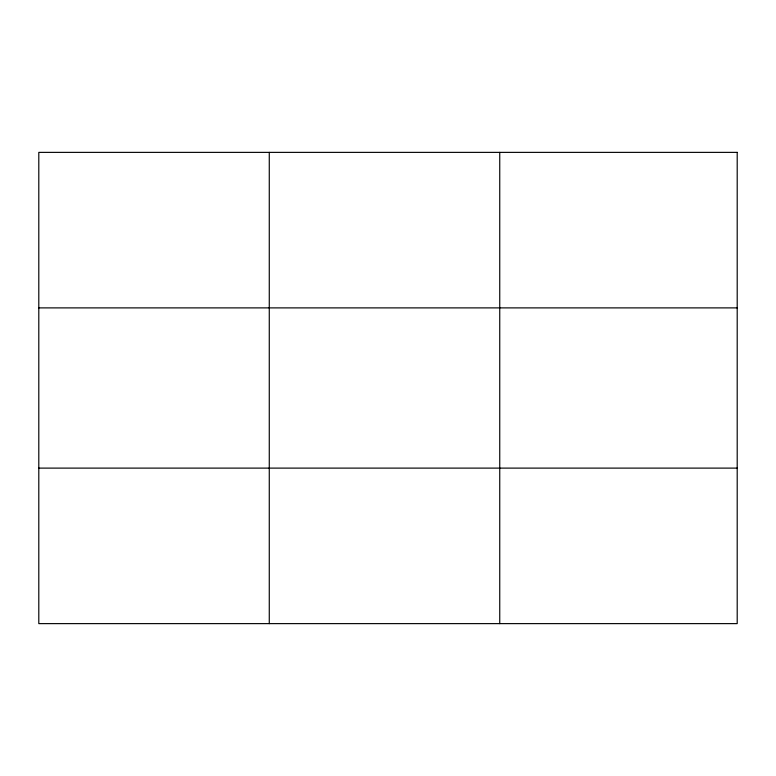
<?xml version="1.0" encoding="UTF-8"?>
<svg xmlns="http://www.w3.org/2000/svg" width="776" height="776" viewBox="0 0 776 776"><rect width="100%" height="100%" fill="white"/><g stroke="black" fill="none" stroke-linecap="round" stroke-linejoin="round"><path stroke-width="1.16" d="M269.272 623.623L269.272 152.377M499.744 623.623L499.744 152.377M38.8 307.888L737.2 307.888M38.8 468.112L737.2 468.112M737.2 152.377L737.2 623.623L38.8 623.623L38.8 152.377L737.2 152.377"/></g></svg>
